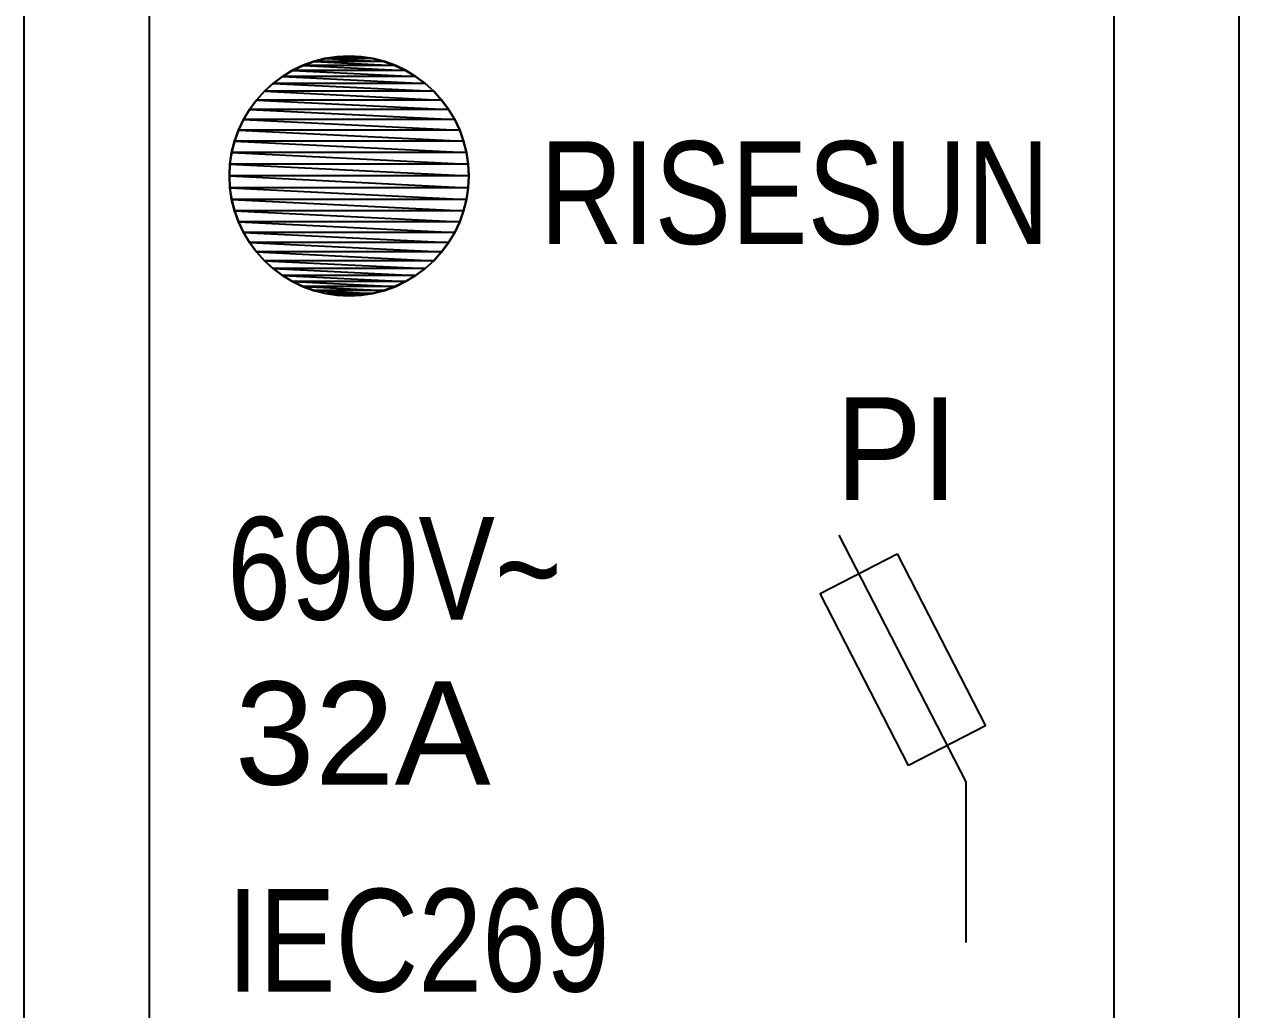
# Model space of a CAD drawing. Header units: millimetres. Extents: x 0 to 4783, y 0 to 3382.
# Drawn here: x 2682.23 to 2700.2, y 2311.81 to 2326.39 of the extents above; entities that cross this region are included whole.
import ezdxf

# ---------------------------------------------------------------- set-up
doc = ezdxf.new("R2010")
doc.units = ezdxf.units.MM
doc.linetypes.add('NEW_LINE159', pattern=[0.7, 0.5, -0.2])
doc.layers.add('DUT', color=7, linetype='Continuous')
doc.styles.add('Arial', font='arial.ttf')

# ---------------------------------------------------------------- blocks, each defined once
blk = doc.blocks.new('*U10956')
for p, q in [((-8.986, 0), (-8.986, 79.4816)), ((8.986, 79.4816), (8.986, 0)), ((-7.1381, 51.8402), (-7.1381, 20.4526)), ((7.1382, 51.8402), (7.1382, 20.4526)), ((3.0698, 37.1903), (4.9464, 33.5372)), ((2.7926, 36.3277), (3.9324, 36.9133)), ((3.9324, 36.9133), (5.2409, 34.3662)), ((4.101, 33.7806), (2.7926, 36.3277)), ((5.2409, 34.3662), (4.101, 33.7806)), ((4.9464, 33.5372), (4.9464, 31.1634))]:
    blk.add_line(p, q)
at = {"color": 251, "linetype": 'NEW_LINE159'}
for p, q in [((-4.5366, 44.238), (-4.7064, 44.1944)), ((-4.3606, 44.2649), (-4.5366, 44.238)), ((-4.1793, 44.2739), (-4.3606, 44.2649)), ((-3.9983, 44.2649), (-4.1793, 44.2739)), ((-4.1793, 44.2739), (-4.1793, 44.2739)), ((-3.8223, 44.238), (-3.9983, 44.2649)), ((-3.6526, 44.1944), (-3.8223, 44.238)), ((-5.0241, 44.0603), (-5.1701, 43.9714)), ((-4.8691, 44.1348), (-5.0241, 44.0603)), ((-4.7064, 44.1944), (-4.8691, 44.1348)), ((-3.4897, 44.1348), (-3.6526, 44.1944)), ((-3.3349, 44.0603), (-3.4897, 44.1348)), ((-3.1888, 43.9714), (-3.3349, 44.0603)), ((-5.3065, 43.8695), (-5.4322, 43.755)), ((-5.1701, 43.9714), (-5.3065, 43.8695)), ((-3.0524, 43.8695), (-3.1888, 43.9714)), ((-2.9265, 43.755), (-3.0524, 43.8695)), ((-5.4322, 43.755), (-5.5467, 43.6293)), ((-2.8123, 43.6293), (-2.9265, 43.755)), ((-5.6486, 43.4929), (-5.7375, 43.3468)), ((-5.5467, 43.6293), (-5.6486, 43.4929)), ((-2.7102, 43.4929), (-2.8123, 43.6293)), ((-2.6215, 43.3468), (-2.7102, 43.4929)), ((-5.7375, 43.3468), (-5.812, 43.1918)), ((-2.5467, 43.1918), (-2.6215, 43.3468)), ((-5.812, 43.1918), (-5.8716, 43.0291)), ((-2.4872, 43.0291), (-2.5467, 43.1918)), ((-5.8716, 43.0291), (-5.9152, 42.8593)), ((-2.4435, 42.8593), (-2.4872, 43.0291)), ((-5.9152, 42.8593), (-5.9421, 42.6833)), ((-2.4166, 42.6833), (-2.4435, 42.8593)), ((-5.9421, 42.6833), (-5.9511, 42.502)), ((-2.4074, 42.502), (-2.4166, 42.6833)), ((-5.9511, 42.502), (-5.9511, 42.502)), ((-5.9511, 42.502), (-5.9422, 42.321)), ((-2.4166, 42.321), (-2.4074, 42.502)), ((-2.4074, 42.502), (-2.4074, 42.502)), ((-5.9422, 42.321), (-5.9153, 42.145)), ((-2.4435, 42.145), (-2.4166, 42.321)), ((-5.9153, 42.145), (-5.8717, 41.9753)), ((-2.4872, 41.9753), (-2.4435, 42.145)), ((-5.8717, 41.9753), (-5.8121, 41.8124)), ((-2.5467, 41.8124), (-2.4872, 41.9753)), ((-5.8121, 41.8124), (-5.7376, 41.6576)), ((-2.6215, 41.6576), (-2.5467, 41.8124)), ((-5.7376, 41.6576), (-5.6487, 41.5115)), ((-2.7102, 41.5115), (-2.6215, 41.6576)), ((-5.6487, 41.5115), (-5.5468, 41.3751)), ((-5.5468, 41.3751), (-5.4323, 41.2492)), ((-2.9265, 41.2492), (-2.8123, 41.3751)), ((-2.8123, 41.3751), (-2.7102, 41.5115)), ((-5.4323, 41.2492), (-5.3066, 41.135)), ((-3.0524, 41.135), (-2.9265, 41.2492)), ((-5.3066, 41.135), (-5.1702, 41.0329)), ((-5.1702, 41.0329), (-5.0241, 40.9442)), ((-3.3349, 40.9442), (-3.1888, 41.0329)), ((-3.1888, 41.0329), (-3.0524, 41.135)), ((-5.0241, 40.9442), (-4.8691, 40.8694)), ((-4.8691, 40.8694), (-4.7064, 40.8099)), ((-4.7064, 40.8099), (-4.5366, 40.7662)), ((-3.8223, 40.7662), (-3.6526, 40.8099)), ((-3.6526, 40.8099), (-3.4897, 40.8694)), ((-3.4897, 40.8694), (-3.3349, 40.9442)), ((-4.5366, 40.7662), (-4.3606, 40.7393)), ((-4.3606, 40.7393), (-4.1793, 40.7301)), ((-4.1793, 40.7301), (-3.9983, 40.7393)), ((-4.1793, 40.7301), (-4.1793, 40.7301)), ((-3.9983, 40.7393), (-3.8223, 40.7662))]:
    blk.add_line(p, q, dxfattribs=at)
at = {"color": 251}
for p, q in [((-4.6936, 44.1975), (-4.5249, 44.2398)), ((-4.5249, 44.2398), (-4.6936, 44.1975)), ((-4.5249, 44.2398), (-4.3529, 44.2653)), ((-4.3529, 44.2653), (-4.5249, 44.2398)), ((-3.8336, 44.2398), (-4.5249, 44.2398)), ((-4.5249, 44.2398), (-3.6649, 44.1975)), ((-4.5249, 44.2398), (-3.6649, 44.1975)), ((-3.8336, 44.2398), (-4.5249, 44.2398)), ((-4.3529, 44.2653), (-4.1793, 44.2739)), ((-4.1793, 44.2739), (-4.3529, 44.2653)), ((-4.0056, 44.2653), (-4.3529, 44.2653)), ((-4.3529, 44.2653), (-3.8336, 44.2398)), ((-4.3529, 44.2653), (-3.8336, 44.2398)), ((-4.0056, 44.2653), (-4.3529, 44.2653)), ((-4.1793, 44.2739), (-4.0056, 44.2653)), ((-4.0056, 44.2653), (-4.1793, 44.2739)), ((-3.8336, 44.2398), (-4.0056, 44.2653)), ((-4.0056, 44.2653), (-3.8336, 44.2398)), ((-3.6649, 44.1975), (-3.8336, 44.2398)), ((-3.8336, 44.2398), (-3.6649, 44.1975)), ((-5.1637, 43.9753), (-5.0145, 44.0646)), ((-5.0145, 44.0646), (-5.1637, 43.9753)), ((-5.0145, 44.0646), (-4.8573, 44.139)), ((-4.8573, 44.139), (-5.0145, 44.0646)), ((-3.344, 44.0646), (-5.0145, 44.0646)), ((-5.0145, 44.0646), (-3.1948, 43.9753)), ((-5.0145, 44.0646), (-3.1948, 43.9753)), ((-3.344, 44.0646), (-5.0145, 44.0646)), ((-4.8573, 44.139), (-4.6936, 44.1975)), ((-4.6936, 44.1975), (-4.8573, 44.139)), ((-3.5012, 44.139), (-4.8573, 44.139)), ((-4.8573, 44.139), (-3.344, 44.0646)), ((-4.8573, 44.139), (-3.344, 44.0646)), ((-3.5012, 44.139), (-4.8573, 44.139)), ((-3.6649, 44.1975), (-4.6936, 44.1975)), ((-4.6936, 44.1975), (-3.5012, 44.139)), ((-4.6936, 44.1975), (-3.5012, 44.139)), ((-3.6649, 44.1975), (-4.6936, 44.1975)), ((-3.5012, 44.139), (-3.6649, 44.1975)), ((-3.6649, 44.1975), (-3.5012, 44.139)), ((-3.344, 44.0646), (-3.5012, 44.139)), ((-3.5012, 44.139), (-3.344, 44.0646)), ((-3.1948, 43.9753), (-3.344, 44.0646)), ((-3.344, 44.0646), (-3.1948, 43.9753)), ((-5.4322, 43.7549), (-5.3033, 43.8716)), ((-5.3033, 43.8716), (-5.4322, 43.7549)), ((-5.3033, 43.8716), (-5.1637, 43.9753)), ((-5.1637, 43.9753), (-5.3033, 43.8716)), ((-3.0552, 43.8716), (-5.3033, 43.8716)), ((-5.3033, 43.8716), (-2.9264, 43.7549)), ((-5.3033, 43.8716), (-2.9264, 43.7549)), ((-3.0552, 43.8716), (-5.3033, 43.8716)), ((-3.1948, 43.9753), (-5.1637, 43.9753)), ((-5.1637, 43.9753), (-3.0552, 43.8716)), ((-5.1637, 43.9753), (-3.0552, 43.8716)), ((-3.1948, 43.9753), (-5.1637, 43.9753)), ((-3.0552, 43.8716), (-3.1948, 43.9753)), ((-3.1948, 43.9753), (-3.0552, 43.8716)), ((-2.9264, 43.7549), (-3.0552, 43.8716)), ((-3.0552, 43.8716), (-2.9264, 43.7549)), ((-5.5489, 43.6261), (-5.4322, 43.7549)), ((-5.4322, 43.7549), (-5.5489, 43.6261)), ((-2.9264, 43.7549), (-5.4322, 43.7549)), ((-5.4322, 43.7549), (-2.8096, 43.6261)), ((-5.4322, 43.7549), (-2.8096, 43.6261)), ((-2.9264, 43.7549), (-5.4322, 43.7549)), ((-2.8096, 43.6261), (-2.9264, 43.7549)), ((-2.9264, 43.7549), (-2.8096, 43.6261)), ((-5.6525, 43.4864), (-5.5489, 43.6261)), ((-5.5489, 43.6261), (-5.6525, 43.4864)), ((-2.8096, 43.6261), (-5.5489, 43.6261)), ((-5.5489, 43.6261), (-2.706, 43.4864)), ((-5.5489, 43.6261), (-2.706, 43.4864)), ((-2.8096, 43.6261), (-5.5489, 43.6261)), ((-2.706, 43.4864), (-2.8096, 43.6261)), ((-2.8096, 43.6261), (-2.706, 43.4864)), ((-5.8163, 43.1801), (-5.7419, 43.3372)), ((-5.7419, 43.3372), (-5.8163, 43.1801)), ((-5.7419, 43.3372), (-5.6525, 43.4864)), ((-5.6525, 43.4864), (-5.7419, 43.3372)), ((-2.6166, 43.3372), (-5.7419, 43.3372)), ((-5.7419, 43.3372), (-2.5423, 43.1801)), ((-5.7419, 43.3372), (-2.5423, 43.1801)), ((-2.6166, 43.3372), (-5.7419, 43.3372)), ((-2.706, 43.4864), (-5.6525, 43.4864)), ((-5.6525, 43.4864), (-2.6166, 43.3372)), ((-5.6525, 43.4864), (-2.6166, 43.3372)), ((-2.706, 43.4864), (-5.6525, 43.4864)), ((-2.6166, 43.3372), (-2.706, 43.4864)), ((-2.706, 43.4864), (-2.6166, 43.3372)), ((-2.5423, 43.1801), (-2.6166, 43.3372)), ((-2.6166, 43.3372), (-2.5423, 43.1801)), ((-5.8748, 43.0163), (-5.8163, 43.1801)), ((-5.8163, 43.1801), (-5.8748, 43.0163)), ((-2.5423, 43.1801), (-5.8163, 43.1801)), ((-5.8163, 43.1801), (-2.4837, 43.0163)), ((-5.8163, 43.1801), (-2.4837, 43.0163)), ((-2.5423, 43.1801), (-5.8163, 43.1801)), ((-2.4837, 43.0163), (-2.5423, 43.1801)), ((-2.5423, 43.1801), (-2.4837, 43.0163)), ((-5.9171, 42.8476), (-5.8748, 43.0163)), ((-5.8748, 43.0163), (-5.9171, 42.8476)), ((-2.4837, 43.0163), (-5.8748, 43.0163)), ((-5.8748, 43.0163), (-2.4414, 42.8476)), ((-5.8748, 43.0163), (-2.4414, 42.8476)), ((-2.4837, 43.0163), (-5.8748, 43.0163)), ((-2.4414, 42.8476), (-2.4837, 43.0163)), ((-2.4837, 43.0163), (-2.4414, 42.8476)), ((-5.9426, 42.6756), (-5.9171, 42.8476)), ((-5.9171, 42.8476), (-5.9426, 42.6756)), ((-2.4414, 42.8476), (-5.9171, 42.8476)), ((-5.9171, 42.8476), (-2.4159, 42.6756)), ((-5.9171, 42.8476), (-2.4159, 42.6756)), ((-2.4414, 42.8476), (-5.9171, 42.8476)), ((-2.4159, 42.6756), (-2.4414, 42.8476)), ((-2.4414, 42.8476), (-2.4159, 42.6756)), ((-5.9511, 42.502), (-5.9426, 42.6756)), ((-5.9426, 42.6756), (-5.9511, 42.502)), ((-2.4159, 42.6756), (-5.9426, 42.6756)), ((-5.9426, 42.6756), (-2.4074, 42.502)), ((-5.9426, 42.6756), (-2.4074, 42.502)), ((-2.4159, 42.6756), (-5.9426, 42.6756)), ((-2.4074, 42.502), (-2.4159, 42.6756)), ((-2.4159, 42.6756), (-2.4074, 42.502)), ((-2.4074, 42.502), (-5.9511, 42.502)), ((-5.9511, 42.502), (-2.4159, 42.3283)), ((-5.9426, 42.3283), (-5.9511, 42.502)), ((-5.9511, 42.502), (-2.4159, 42.3283)), ((-2.4074, 42.502), (-5.9511, 42.502)), ((-5.9511, 42.502), (-5.9426, 42.3283)), ((-2.4159, 42.3283), (-2.4074, 42.502)), ((-2.4074, 42.502), (-2.4159, 42.3283)), ((-2.4159, 42.3283), (-5.9426, 42.3283)), ((-5.9426, 42.3283), (-2.4414, 42.1563)), ((-5.9171, 42.1563), (-5.9426, 42.3283)), ((-5.9426, 42.3283), (-2.4414, 42.1563)), ((-2.4159, 42.3283), (-5.9426, 42.3283)), ((-5.9426, 42.3283), (-5.9171, 42.1563)), ((-2.4414, 42.1563), (-2.4159, 42.3283)), ((-2.4159, 42.3283), (-2.4414, 42.1563)), ((-2.4414, 42.1563), (-5.9171, 42.1563)), ((-5.9171, 42.1563), (-2.4837, 41.9876)), ((-5.8748, 41.9876), (-5.9171, 42.1563)), ((-5.9171, 42.1563), (-2.4837, 41.9876)), ((-2.4414, 42.1563), (-5.9171, 42.1563)), ((-5.9171, 42.1563), (-5.8748, 41.9876)), ((-2.4837, 41.9876), (-2.4414, 42.1563)), ((-2.4414, 42.1563), (-2.4837, 41.9876)), ((-2.4837, 41.9876), (-5.8748, 41.9876)), ((-5.8748, 41.9876), (-2.5423, 41.8239)), ((-5.8163, 41.8239), (-5.8748, 41.9876)), ((-5.8748, 41.9876), (-2.5423, 41.8239)), ((-2.4837, 41.9876), (-5.8748, 41.9876)), ((-5.8748, 41.9876), (-5.8163, 41.8239)), ((-2.5423, 41.8239), (-2.4837, 41.9876)), ((-2.4837, 41.9876), (-2.5423, 41.8239)), ((-2.5423, 41.8239), (-5.8163, 41.8239)), ((-5.8163, 41.8239), (-2.6166, 41.6667)), ((-5.7419, 41.6667), (-5.8163, 41.8239)), ((-5.8163, 41.8239), (-2.6166, 41.6667)), ((-2.5423, 41.8239), (-5.8163, 41.8239)), ((-5.8163, 41.8239), (-5.7419, 41.6667)), ((-2.6166, 41.6667), (-2.5423, 41.8239)), ((-2.5423, 41.8239), (-2.6166, 41.6667)), ((-2.6166, 41.6667), (-5.7419, 41.6667)), ((-5.7419, 41.6667), (-2.706, 41.5176)), ((-5.6525, 41.5176), (-5.7419, 41.6667)), ((-5.7419, 41.6667), (-2.706, 41.5176)), ((-2.6166, 41.6667), (-5.7419, 41.6667)), ((-5.7419, 41.6667), (-5.6525, 41.5176)), ((-2.706, 41.5176), (-5.6525, 41.5176)), ((-5.6525, 41.5176), (-2.8096, 41.3779)), ((-5.5489, 41.3779), (-5.6525, 41.5176)), ((-5.6525, 41.5176), (-2.8096, 41.3779)), ((-2.706, 41.5176), (-5.6525, 41.5176)), ((-5.6525, 41.5176), (-5.5489, 41.3779)), ((-2.8096, 41.3779), (-2.706, 41.5176)), ((-2.706, 41.5176), (-2.8096, 41.3779)), ((-2.706, 41.5176), (-2.6166, 41.6667)), ((-2.6166, 41.6667), (-2.706, 41.5176)), ((-2.8096, 41.3779), (-5.5489, 41.3779)), ((-5.5489, 41.3779), (-2.9264, 41.2491)), ((-5.4322, 41.2491), (-5.5489, 41.3779)), ((-5.5489, 41.3779), (-2.9264, 41.2491)), ((-2.8096, 41.3779), (-5.5489, 41.3779)), ((-5.5489, 41.3779), (-5.4322, 41.2491)), ((-2.9264, 41.2491), (-2.8096, 41.3779)), ((-2.8096, 41.3779), (-2.9264, 41.2491)), ((-2.9264, 41.2491), (-5.4322, 41.2491)), ((-5.4322, 41.2491), (-3.0552, 41.1323)), ((-5.3033, 41.1323), (-5.4322, 41.2491)), ((-5.4322, 41.2491), (-3.0552, 41.1323)), ((-2.9264, 41.2491), (-5.4322, 41.2491)), ((-5.4322, 41.2491), (-5.3033, 41.1323)), ((-3.0552, 41.1323), (-2.9264, 41.2491)), ((-2.9264, 41.2491), (-3.0552, 41.1323)), ((-3.0552, 41.1323), (-5.3033, 41.1323)), ((-5.3033, 41.1323), (-3.1948, 41.0287)), ((-5.1637, 41.0287), (-5.3033, 41.1323)), ((-5.3033, 41.1323), (-3.1948, 41.0287)), ((-3.0552, 41.1323), (-5.3033, 41.1323)), ((-5.3033, 41.1323), (-5.1637, 41.0287)), ((-3.1948, 41.0287), (-5.1637, 41.0287)), ((-5.1637, 41.0287), (-3.344, 40.9393)), ((-5.0145, 40.9393), (-5.1637, 41.0287)), ((-5.1637, 41.0287), (-3.344, 40.9393)), ((-3.1948, 41.0287), (-5.1637, 41.0287)), ((-5.1637, 41.0287), (-5.0145, 40.9393)), ((-3.344, 40.9393), (-3.1948, 41.0287)), ((-3.1948, 41.0287), (-3.344, 40.9393)), ((-3.1948, 41.0287), (-3.0552, 41.1323)), ((-3.0552, 41.1323), (-3.1948, 41.0287)), ((-3.344, 40.9393), (-5.0145, 40.9393)), ((-5.0145, 40.9393), (-3.5012, 40.865)), ((-4.8573, 40.865), (-5.0145, 40.9393)), ((-5.0145, 40.9393), (-3.5012, 40.865)), ((-3.344, 40.9393), (-5.0145, 40.9393)), ((-5.0145, 40.9393), (-4.8573, 40.865)), ((-3.5012, 40.865), (-4.8573, 40.865)), ((-4.8573, 40.865), (-3.6649, 40.8064)), ((-4.6936, 40.8064), (-4.8573, 40.865)), ((-4.8573, 40.865), (-3.6649, 40.8064)), ((-3.5012, 40.865), (-4.8573, 40.865)), ((-4.8573, 40.865), (-4.6936, 40.8064)), ((-3.6649, 40.8064), (-4.6936, 40.8064)), ((-4.6936, 40.8064), (-3.8336, 40.7641)), ((-4.5249, 40.7641), (-4.6936, 40.8064)), ((-4.6936, 40.8064), (-3.8336, 40.7641)), ((-3.6649, 40.8064), (-4.6936, 40.8064)), ((-4.6936, 40.8064), (-4.5249, 40.7641)), ((-3.8336, 40.7641), (-3.6649, 40.8064)), ((-3.6649, 40.8064), (-3.8336, 40.7641)), ((-3.6649, 40.8064), (-3.5012, 40.865)), ((-3.5012, 40.865), (-3.6649, 40.8064)), ((-3.5012, 40.865), (-3.344, 40.9393)), ((-3.344, 40.9393), (-3.5012, 40.865)), ((-3.8336, 40.7641), (-4.5249, 40.7641)), ((-4.5249, 40.7641), (-4.0056, 40.7386)), ((-4.3529, 40.7386), (-4.5249, 40.7641)), ((-4.5249, 40.7641), (-4.0056, 40.7386)), ((-3.8336, 40.7641), (-4.5249, 40.7641)), ((-4.5249, 40.7641), (-4.3529, 40.7386)), ((-4.0056, 40.7386), (-4.3529, 40.7386)), ((-4.3529, 40.7386), (-4.1793, 40.7301)), ((-4.0056, 40.7386), (-4.3529, 40.7386)), ((-4.1793, 40.7301), (-4.3529, 40.7386)), ((-4.1793, 40.7301), (-4.0056, 40.7386)), ((-4.0056, 40.7386), (-4.1793, 40.7301)), ((-4.0056, 40.7386), (-3.8336, 40.7641)), ((-3.8336, 40.7641), (-4.0056, 40.7386))]:
    blk.add_line(p, q, dxfattribs=at)
at = {"layer": 'DUT', "color": 251, "style": 'Arial', "oblique": 0}
for s, width, p in [('RISESUN', 0.8, (-1.354, 41.497)), ('PI', 0.9, (3.0245, 37.7098)), ('690V~', 0.8, (-5.9837, 35.9388)), ('IEC269', 0.8, (-5.9837, 30.437))]:
    blk.add_text(s, height=1.51855, dxfattribs=dict(at, width=width)).set_placement(p)
at = {"layer": 'DUT', "color": 250, "style": 'Arial', "oblique": 0}
blk.add_text('32A', height=1.52402, dxfattribs=at).set_placement((-5.8718, 33.4997))

msp = doc.modelspace()

# ---------------------------------------------------------------- block references
msp.add_blockref('*U10956', (2691.216, 2281.646))

doc.saveas('drawing.dxf')
